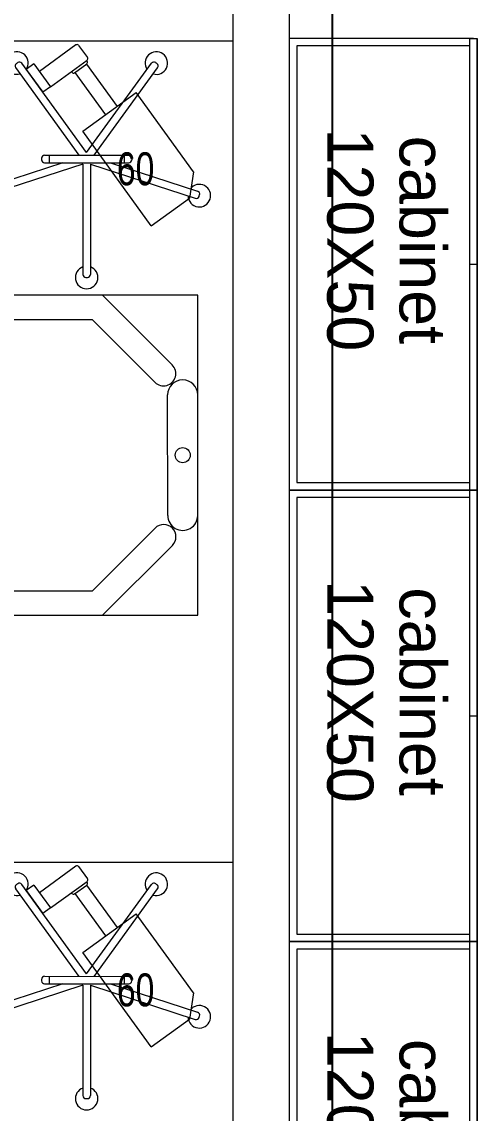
# Model space of a CAD drawing. Header units: metres. Extents: x -18745 to 220762, y -1579758 to -1356048.
# Drawn here: x 129137 to 130348, y -1402078 to -1399179 of the extents above; entities that cross this region are included whole.
import ezdxf

# ---------------------------------------------------------------- set-up
doc = ezdxf.new("R2010")
doc.units = ezdxf.units.M
doc.layers.get('0').update_dxf_attribs({"lineweight": 0})
doc.layers.add('A-100 - Copy$0$axes', color=8, linetype='Continuous')
for name, color, linetype, lineweight in [('A-100 - Copy$0$Medical Equipment and Furniture', 8, 'Continuous', 0), ('A-100 - Copy$0$Medical Equipment and Furniture1', 8, 'Continuous', 5), ('A-100 - Copy$0$Walls', 8, 'Continuous', 0)]:
    doc.layers.add(name, color=color, linetype=linetype, lineweight=lineweight)
doc.styles.add('A-100 - Copy$0$Arial_13', font='arial.ttf', dxfattribs={"height": 122.941617})
doc.styles.add('A-100 - Copy$0$X3G_ENTITY_257CFD', font='swisscl.ttf', dxfattribs={"height": 200})

# ---------------------------------------------------------------- blocks, each defined once
blk = doc.blocks.new('*X134')
for p, q in [((5, 3), (5, 3)), ((5, 3), (5, 3)), ((5, 3), (5, 3)), ((5, 3), (5, 3)), ((5, 3), (5, 3)), ((5, 3), (5, 3)), ((5, 3), (5, 3)), ((5, 3), (5, 3)), ((5, 3), (5, 3)), ((5, 3), (5, 3)), ((5, 3), (5, 3)), ((5, 3), (5, 3)), ((5, 3), (5, 3)), ((5, 3), (5, 3)), ((5, 3), (5, 3)), ((5, 3), (5, 3)), ((5, 3), (5, 3)), ((5, 3), (5, 3)), ((5, 3), (5, 3)), ((5, 3), (5, 3)), ((5, 3), (5, 3)), ((5, 3), (5, 3)), ((5, 3), (5, 3)), ((5, 3), (5, 3)), ((5, 3), (5, 3)), ((5, 3), (5, 3)), ((5, 3), (5, 3)), ((5, 3), (5, 3)), ((5, 3), (5, 3)), ((5, 3), (5, 3)), ((5, 3), (5, 3)), ((5, 3), (5, 3)), ((5, 3), (5, 3)), ((5, 3), (5, 3)), ((5, 3), (5, 3)), ((5, 3), (5, 3)), ((5, 3), (5, 3)), ((5, 3), (5, 3)), ((5, 3), (5, 3)), ((5, 3), (5, 3)), ((5, 3), (5, 3)), ((5, 3), (5, 3)), ((5, 3), (5, 3)), ((5, 3), (5, 3)), ((5, 3), (5, 3)), ((5, 3), (5, 3)), ((5, 3), (5, 3)), ((5, 3), (5, 3)), ((5, 3), (5, 3)), ((5, 3), (5, 3)), ((5, 3), (5, 3)), ((5, 3), (5, 3)), ((5, 3), (5, 3)), ((5, 3), (5, 3)), ((5, 3), (5, 3)), ((5, 3), (5, 3)), ((5, 3), (5, 3)), ((5, 3), (5, 3)), ((5, 3), (5, 3)), ((5, 3), (5, 3)), ((5, 3), (5, 3)), ((5, 3), (5, 3)), ((5, 3), (5, 3)), ((5, 3), (5, 3)), ((5, 3), (5, 3)), ((5, 3), (5, 3)), ((6, 3), (5, 3)), ((5, 3), (5, 3)), ((6, 3), (5, 3)), ((5, 3), (5, 3)), ((6, 3), (5, 3)), ((5, 3), (5, 3)), ((6, 3), (5, 3)), ((5, 3), (5, 3)), ((5, 3), (5, 3)), ((5, 3), (5, 3)), ((5, 3), (5, 3)), ((5, 3), (5, 3)), ((5, 3), (5, 3)), ((5, 3), (5, 3)), ((5, 3), (5, 3)), ((5, 3), (5, 3)), ((5, 3), (5, 3)), ((5, 3), (5, 3)), ((5, 3), (5, 3)), ((5, 3), (5, 3)), ((5, 3), (5, 3)), ((5, 3), (5, 3)), ((5, 3), (5, 3)), ((5, 3), (5, 3)), ((5, 3), (5, 3)), ((5, 3), (5, 3)), ((5, 3), (5, 3)), ((5, 3), (5, 3)), ((5, 3), (5, 3)), ((5, 3), (5, 3)), ((6, 3), (6, 3)), ((6, 3), (6, 3)), ((6, 3), (6, 3)), ((6, 3), (6, 3)), ((6, 3), (6, 3)), ((6, 3), (6, 3)), ((6, 3), (6, 3)), ((6, 3), (6, 3)), ((6, 3), (6, 3)), ((6, 3), (6, 3)), ((6, 3), (6, 3)), ((6, 3), (6, 3)), ((6, 3), (6, 3)), ((6, 3), (6, 3)), ((6, 3), (6, 3)), ((6, 3), (6, 3)), ((6, 3), (6, 3)), ((6, 3), (6, 3)), ((6, 3), (6, 3)), ((6, 3), (6, 3)), ((6, 3), (6, 3)), ((6, 3), (6, 3)), ((6, 3), (6, 3)), ((6, 3), (6, 3)), ((6, 3), (6, 3)), ((6, 3), (6, 3)), ((6, 3), (6, 3)), ((6, 3), (6, 3)), ((6, 3), (6, 3)), ((6, 3), (6, 3)), ((6, 3), (6, 3)), ((6, 3), (6, 3)), ((6, 3), (6, 3)), ((6, 3), (6, 3)), ((6, 3), (6, 3)), ((6, 3), (6, 3)), ((6, 3), (6, 3)), ((6, 3), (6, 3)), ((6, 3), (6, 3)), ((6, 3), (6, 3)), ((6, 3), (6, 3)), ((6, 3), (6, 3)), ((6, 3), (6, 3)), ((6, 3), (6, 3)), ((6, 3), (6, 3)), ((6, 3), (6, 3)), ((6, 3), (6, 3)), ((6, 3), (6, 3)), ((6, 3), (6, 3)), ((6, 3), (6, 3)), ((6, 3), (6, 3)), ((6, 3), (6, 3)), ((6, 3), (6, 3)), ((6, 3), (6, 3)), ((6, 3), (6, 3)), ((6, 3), (6, 3)), ((6, 3), (6, 3)), ((6, 3), (6, 3)), ((6, 3), (6, 3)), ((6, 3), (6, 3)), ((6, 3), (6, 3)), ((6, 3), (6, 3)), ((6, 3), (6, 3)), ((6, 3), (6, 3)), ((6, 3), (6, 3)), ((6, 3), (6, 3)), ((6, 3), (6, 3)), ((6, 3), (6, 3)), ((6, 3), (6, 3)), ((6, 3), (6, 3)), ((6, 3), (6, 3)), ((6, 3), (6, 3)), ((6, 3), (6, 3)), ((6, 3), (6, 3)), ((6, 3), (6, 3)), ((6, 3), (6, 3)), ((6, 3), (6, 3)), ((6, 3), (6, 3)), ((6, 3), (6, 3)), ((6, 3), (6, 3)), ((6, 3), (6, 3)), ((6, 3), (6, 3)), ((6, 3), (6, 3)), ((6, 3), (6, 3)), ((6, 3), (6, 3)), ((6, 3), (6, 3)), ((6, 3), (6, 3)), ((6, 3), (6, 3)), ((6, 3), (6, 3)), ((6, 3), (6, 3)), ((6, 3), (6, 3)), ((6, 3), (6, 3)), ((6, 3), (6, 3)), ((6, 3), (6, 3)), ((6, 3), (6, 3)), ((6, 3), (6, 3)), ((6, 3), (6, 3)), ((6, 3), (6, 3)), ((6, 3), (6, 3)), ((6, 3), (6, 3)), ((6, 3), (6, 3)), ((6, 3), (6, 3)), ((6, 3), (6, 3)), ((6, 3), (6, 3)), ((6, 3), (6, 3)), ((6, 3), (6, 3)), ((6, 3), (6, 3)), ((6, 3), (6, 3)), ((6, 3), (6, 3)), ((6, 3), (6, 3)), ((6, 3), (6, 3)), ((6, 3), (6, 3)), ((6, 3), (6, 3)), ((6, 3), (6, 3)), ((6, 3), (6, 3)), ((6, 3), (6, 3)), ((6, 3), (6, 3)), ((6, 3), (6, 3)), ((6, 3), (6, 3)), ((6, 3), (6, 3)), ((6, 3), (6, 3)), ((6, 3), (6, 3)), ((6, 3), (6, 3)), ((6, 3), (6, 3)), ((6, 3), (6, 3)), ((6, 3), (6, 3)), ((6, 3), (6, 3)), ((6, 3), (6, 3)), ((6, 3), (6, 3)), ((6, 3), (6, 3)), ((6, 3), (6, 3)), ((6, 3), (6, 3)), ((6, 3), (6, 3)), ((6, 3), (6, 3)), ((6, 3), (6, 3)), ((6, 3), (6, 3)), ((6, 3), (6, 3)), ((6, 3), (6, 3)), ((6, 3), (6, 3)), ((6, 3), (6, 3)), ((6, 3), (6, 3)), ((6, 3), (6, 3)), ((6, 3), (6, 3)), ((6, 3), (6, 3)), ((6, 3), (6, 3)), ((6, 3), (6, 3)), ((6, 3), (6, 3)), ((6, 3), (6, 3)), ((6, 3), (6, 3)), ((6, 3), (6, 3)), ((6, 3), (6, 3)), ((6, 3), (6, 3)), ((6, 3), (6, 3)), ((6, 3), (6, 3)), ((6, 3), (6, 3)), ((6, 3), (6, 3)), ((6, 3), (6, 3)), ((6, 3), (6, 3)), ((6, 3), (6, 3)), ((6, 3), (6, 3)), ((6, 3), (6, 3)), ((6, 3), (6, 3)), ((6, 3), (6, 3)), ((6, 3), (6, 3)), ((6, 3), (6, 3)), ((6, 3), (6, 3)), ((6, 3), (6, 3)), ((6, 3), (6, 3)), ((6, 3), (6, 3)), ((6, 3), (6, 3)), ((6, 3), (6, 3)), ((6, 3), (6, 3)), ((6, 3), (6, 3)), ((6, 3), (6, 3)), ((6, 3), (6, 3)), ((6, 3), (6, 3)), ((6, 3), (6, 3)), ((6, 3), (6, 3)), ((6, 3), (6, 3)), ((6, 3), (6, 3)), ((6, 3), (6, 3)), ((6, 3), (6, 3)), ((6, 3), (6, 3)), ((6, 3), (6, 3)), ((6, 3), (6, 3)), ((6, 3), (6, 3)), ((6, 3), (6, 3)), ((6, 3), (6, 3)), ((6, 3), (6, 3)), ((6, 3), (6, 3)), ((6, 3), (6, 3)), ((6, 3), (6, 3)), ((6, 3), (6, 3)), ((6, 3), (6, 3)), ((6, 3), (6, 3)), ((6, 3), (6, 3)), ((6, 3), (6, 3)), ((6, 3), (6, 3)), ((6, 3), (6, 3)), ((6, 3), (6, 3)), ((6, 3), (6, 3)), ((6, 3), (6, 3)), ((6, 3), (6, 3)), ((6, 3), (6, 3)), ((6, 3), (5, 3)), ((6, 3), (5, 3)), ((6, 3), (5, 3)), ((6, 3), (5, 3)), ((6, 3), (5, 3)), ((6, 3), (6, 3)), ((6, 3), (6, 3)), ((6, 3), (6, 3)), ((6, 3), (6, 3)), ((6, 3), (6, 3)), ((6, 3), (6, 3)), ((6, 3), (6, 3)), ((6, 3), (6, 3)), ((6, 3), (6, 3)), ((6, 3), (6, 3)), ((6, 3), (6, 3)), ((6, 3), (6, 3)), ((6, 3), (6, 3)), ((6, 3), (6, 3)), ((6, 3), (6, 3)), ((6, 3), (6, 3)), ((6, 3), (6, 3)), ((6, 3), (6, 3)), ((6, 3), (6, 3)), ((6, 3), (6, 3)), ((6, 3), (6, 3)), ((6, 3), (6, 3)), ((6, 3), (6, 3)), ((6, 3), (6, 3)), ((6, 3), (6, 3)), ((6, 3), (6, 3)), ((6, 3), (6, 3)), ((6, 3), (6, 3)), ((6, 3), (6, 3)), ((6, 3), (6, 3)), ((6, 3), (6, 3)), ((6, 3), (6, 3)), ((6, 3), (6, 3)), ((6, 3), (6, 3)), ((6, 3), (6, 3)), ((6, 3), (6, 3)), ((6, 3), (6, 3)), ((6, 3), (6, 3)), ((6, 3), (6, 3)), ((6, 3), (6, 3)), ((6, 3), (6, 3)), ((6, 3), (6, 3)), ((6, 3), (6, 3)), ((6, 3), (6, 3)), ((6, 3), (6, 3)), ((6, 3), (6, 3)), ((6, 3), (6, 3)), ((6, 3), (6, 3)), ((6, 3), (6, 3)), ((6, 3), (6, 3)), ((6, 3), (6, 3)), ((6, 3), (6, 3)), ((6, 3), (6, 3)), ((6, 3), (6, 3)), ((6, 3), (6, 3)), ((6, 3), (6, 3)), ((6, 3), (6, 3)), ((6, 3), (6, 3)), ((6, 3), (6, 3)), ((6, 3), (6, 3)), ((6, 3), (6, 3)), ((6, 3), (6, 3)), ((6, 3), (6, 3)), ((6, 3), (6, 3)), ((6, 3), (6, 3)), ((6, 3), (6, 3)), ((6, 3), (6, 3)), ((6, 3), (6, 3)), ((6, 3), (6, 3)), ((6, 3), (6, 3)), ((6, 3), (6, 3)), ((6, 3), (6, 3)), ((6, 3), (6, 3)), ((6, 3), (6, 3)), ((6, 3), (6, 3)), ((6, 3), (6, 3)), ((6, 3), (6, 3)), ((6, 3), (6, 3)), ((6, 3), (6, 3)), ((6, 3), (6, 3)), ((6, 3), (6, 3)), ((6, 3), (6, 3)), ((6, 3), (6, 3)), ((6, 3), (6, 3)), ((6, 3), (6, 3)), ((6, 3), (6, 3)), ((6, 3), (6, 3)), ((6, 3), (6, 3)), ((6, 3), (6, 3)), ((6, 3), (6, 3)), ((6, 3), (6, 3)), ((6, 3), (6, 3)), ((6, 3), (6, 3)), ((6, 3), (6, 3)), ((6, 3), (6, 3)), ((6, 3), (6, 3)), ((6, 3), (6, 3)), ((6, 3), (6, 3)), ((6, 3), (6, 3)), ((6, 3), (6, 3)), ((6, 3), (6, 3)), ((6, 3), (6, 3)), ((6, 3), (6, 3)), ((6, 3), (6, 3)), ((6, 3), (6, 3)), ((6, 3), (6, 3)), ((6, 3), (6, 3)), ((6, 3), (6, 3)), ((6, 3), (6, 3)), ((6, 3), (6, 3)), ((6, 3), (6, 3)), ((6, 3), (6, 3)), ((6, 3), (6, 3)), ((6, 3), (6, 3)), ((6, 3), (6, 3)), ((6, 3), (6, 3)), ((6, 3), (6, 3)), ((6, 3), (6, 3)), ((6, 3), (6, 3)), ((6, 3), (6, 3)), ((6, 3), (6, 3)), ((6, 3), (6, 3)), ((6, 3), (6, 3)), ((6, 3), (6, 3)), ((6, 3), (6, 3)), ((6, 3), (6, 3)), ((6, 3), (6, 3)), ((6, 3), (6, 3)), ((6, 3), (6, 3)), ((6, 3), (6, 3)), ((6, 3), (6, 3)), ((6, 3), (6, 3)), ((6, 3), (6, 3)), ((6, 3), (6, 3)), ((6, 3), (6, 3)), ((6, 3), (6, 3)), ((6, 3), (6, 3)), ((6, 3), (6, 3)), ((6, 3), (6, 3)), ((6, 3), (6, 3)), ((6, 3), (6, 3)), ((6, 3), (6, 3)), ((6, 3), (6, 3)), ((6, 3), (6, 3)), ((6, 3), (6, 3)), ((6, 3), (6, 3)), ((6, 3), (6, 3)), ((6, 3), (6, 3)), ((6, 3), (6, 3)), ((6, 3), (6, 3)), ((6, 3), (6, 3)), ((6, 3), (6, 3)), ((6, 3), (6, 3)), ((6, 3), (6, 3)), ((6, 3), (6, 3)), ((6, 3), (6, 3)), ((6, 3), (6, 3)), ((6, 3), (6, 3)), ((6, 3), (6, 3)), ((6, 3), (6, 3)), ((6, 3), (6, 3)), ((6, 3), (6, 3)), ((6, 3), (6, 3)), ((6, 3), (6, 3)), ((6, 3), (6, 3)), ((6, 3), (6, 3)), ((6, 3), (6, 3)), ((6, 3), (6, 3)), ((6, 3), (6, 3)), ((6, 3), (6, 3)), ((6, 3), (6, 3)), ((6, 3), (6, 3)), ((6, 3), (6, 3)), ((6, 3), (6, 3)), ((6, 3), (6, 3)), ((6, 3), (6, 3)), ((6, 3), (6, 3)), ((6, 3), (6, 3)), ((6, 3), (6, 3)), ((6, 3), (6, 3)), ((6, 3), (6, 3)), ((6, 3), (6, 3)), ((6, 3), (6, 3)), ((6, 3), (6, 3)), ((6, 3), (6, 3)), ((6, 3), (6, 3)), ((6, 3), (6, 3)), ((6, 3), (6, 3)), ((6, 3), (6, 3)), ((6, 3), (6, 3)), ((6, 3), (6, 3)), ((6, 3), (6, 3)), ((6, 3), (6, 3)), ((6, 3), (6, 3)), ((6, 3), (6, 3)), ((6, 3), (6, 3)), ((6, 3), (6, 3)), ((6, 3), (6, 3)), ((6, 3), (6, 3)), ((6, 3), (6, 3)), ((6, 3), (6, 3)), ((6, 3), (6, 3)), ((6, 3), (6, 3)), ((6, 3), (6, 3)), ((6, 3), (6, 3)), ((6, 3), (6, 3)), ((6, 3), (6, 3)), ((6, 3), (6, 3)), ((6, 3), (6, 3)), ((6, 3), (6, 3)), ((6, 3), (6, 3)), ((6, 3), (6, 3)), ((6, 3), (6, 3)), ((6, 3), (6, 3)), ((6, 3), (6, 3)), ((6, 3), (6, 3)), ((6, 3), (6, 3)), ((6, 3), (6, 3)), ((6, 3), (6, 3)), ((6, 3), (6, 3)), ((6, 3), (6, 3)), ((6, 3), (6, 3)), ((6, 3), (6, 3)), ((6, 3), (6, 3)), ((6, 3), (6, 3)), ((6, 3), (6, 3)), ((6, 3), (6, 3)), ((6, 3), (6, 3)), ((6, 3), (6, 3)), ((6, 3), (6, 3)), ((6, 3), (6, 3)), ((6, 3), (6, 3)), ((6, 3), (6, 3)), ((6, 3), (6, 3)), ((6, 3), (6, 3)), ((6, 3), (6, 3)), ((6, 3), (6, 3)), ((6, 3), (6, 3)), ((6, 3), (6, 3)), ((6, 3), (6, 3)), ((6, 3), (6, 3)), ((6, 3), (6, 3)), ((6, 3), (6, 3)), ((6, 3), (6, 3)), ((6, 3), (6, 3)), ((6, 3), (6, 3)), ((6, 3), (6, 3)), ((6, 3), (6, 3)), ((6, 3), (6, 3)), ((6, 3), (6, 3)), ((6, 3), (6, 3)), ((6, 3), (6, 3)), ((6, 3), (6, 3)), ((6, 3), (6, 3)), ((6, 3), (6, 3)), ((6, 3), (6, 3)), ((6, 3), (6, 3)), ((6, 3), (6, 3)), ((6, 3), (6, 3)), ((6, 3), (6, 3)), ((6, 3), (6, 3)), ((6, 3), (6, 3)), ((6, 3), (6, 3)), ((6, 3), (6, 3)), ((6, 3), (6, 3)), ((6, 3), (6, 3)), ((6, 3), (6, 3)), ((6, 3), (6, 3)), ((6, 3), (6, 3)), ((6, 3), (6, 3)), ((6, 3), (6, 3)), ((6, 3), (6, 3)), ((6, 3), (6, 3)), ((6, 3), (6, 3)), ((6, 3), (6, 3)), ((6, 3), (6, 3)), ((6, 3), (6, 3)), ((6, 3), (6, 3)), ((6, 3), (6, 3)), ((6, 3), (6, 3)), ((6, 3), (6, 3)), ((6, 3), (6, 3)), ((6, 3), (6, 3)), ((6, 3), (6, 3)), ((6, 3), (6, 3)), ((6, 3), (6, 3)), ((6, 3), (6, 3)), ((6, 3), (6, 3)), ((6, 3), (6, 3)), ((6, 3), (6, 3)), ((6, 3), (6, 3)), ((6, 3), (6, 3)), ((6, 3), (6, 3)), ((6, 3), (6, 3)), ((6, 3), (6, 3)), ((6, 3), (6, 3)), ((6, 3), (6, 3)), ((6, 3), (6, 3)), ((6, 3), (6, 3)), ((6, 3), (6, 3)), ((6, 3), (6, 3)), ((6, 3), (6, 3)), ((6, 3), (6, 3)), ((6, 3), (6, 3)), ((6, 3), (6, 3)), ((6, 3), (6, 3)), ((6, 3), (6, 3)), ((6, 3), (6, 3)), ((6, 3), (6, 3)), ((6, 3), (6, 3)), ((6, 3), (6, 3)), ((6, 3), (6, 3)), ((6, 3), (6, 3)), ((6, 3), (6, 3)), ((6, 3), (6, 3)), ((6, 3), (6, 3)), ((6, 3), (6, 3))]:
    blk.add_line(p, q)
blk = doc.blocks.new('*X135')
for p, q in [((13, 1), (13, 1)), ((13, 1), (13, 1)), ((13, 1), (13, 1)), ((13, 1), (13, 1)), ((13, 1), (13, 1)), ((13, 1), (13, 1)), ((13, 1), (13, 1)), ((13, 1), (13, 1)), ((13, 1), (13, 1)), ((13, 1), (13, 1)), ((13, 1), (13, 1)), ((13, 1), (13, 1)), ((13, 1), (13, 1)), ((13, 1), (13, 1)), ((13, 1), (13, 1)), ((13, 1), (14, 1)), ((13, 1), (14, 1)), ((13, 1), (14, 1)), ((13, 1), (13, 1)), ((13, 1), (13, 1)), ((13, 1), (13, 1)), ((13, 1), (13, 1)), ((13, 1), (13, 1)), ((13, 1), (13, 1)), ((13, 1), (13, 1)), ((13, 1), (13, 1)), ((13, 1), (13, 1)), ((13, 1), (13, 1)), ((13, 1), (13, 1)), ((13, 1), (13, 1)), ((13, 1), (13, 1)), ((13, 1), (13, 1)), ((13, 1), (13, 1)), ((13, 1), (13, 1)), ((13, 1), (13, 1)), ((13, 1), (13, 1)), ((13, 1), (13, 1)), ((13, 1), (13, 1)), ((13, 1), (13, 1)), ((13, 1), (13, 1)), ((13, 1), (13, 1)), ((13, 1), (13, 1)), ((13, 1), (13, 1)), ((13, 1), (13, 1)), ((13, 1), (13, 1)), ((13, 1), (13, 1)), ((13, 1), (13, 1)), ((13, 1), (13, 1)), ((13, 1), (13, 1)), ((13, 1), (13, 1)), ((13, 1), (13, 1)), ((13, 1), (13, 1)), ((13, 1), (13, 1)), ((13, 1), (13, 1)), ((13, 1), (13, 1)), ((13, 1), (13, 1)), ((13, 1), (13, 1)), ((13, 1), (13, 1)), ((13, 1), (13, 1)), ((13, 1), (13, 1)), ((13, 1), (13, 1)), ((13, 1), (13, 1)), ((13, 1), (13, 1)), ((13, 1), (13, 1)), ((13, 1), (13, 1)), ((13, 1), (13, 1)), ((13, 1), (13, 1)), ((13, 1), (13, 1)), ((13, 1), (13, 1)), ((13, 1), (13, 1)), ((13, 1), (13, 1)), ((13, 1), (13, 1)), ((13, 1), (13, 1)), ((13, 1), (13, 1)), ((13, 1), (13, 1)), ((13, 1), (13, 1)), ((13, 1), (13, 1)), ((13, 1), (13, 1)), ((13, 1), (13, 1)), ((13, 1), (13, 1)), ((13, 1), (13, 1)), ((13, 1), (13, 1)), ((13, 1), (13, 1)), ((13, 1), (13, 1)), ((13, 1), (13, 1)), ((13, 1), (13, 1)), ((13, 1), (13, 1)), ((13, 1), (13, 1)), ((13, 1), (13, 1)), ((13, 1), (13, 1)), ((13, 1), (13, 1)), ((13, 1), (13, 1)), ((13, 1), (13, 1)), ((13, 1), (13, 1)), ((13, 1), (13, 1)), ((13, 1), (13, 1)), ((13, 1), (13, 1)), ((13, 1), (13, 1)), ((13, 1), (13, 1)), ((13, 1), (13, 1)), ((13, 1), (13, 1)), ((13, 1), (13, 1)), ((13, 1), (13, 1)), ((13, 1), (13, 1)), ((13, 1), (13, 1)), ((13, 1), (13, 1)), ((13, 1), (13, 1)), ((13, 1), (13, 1)), ((13, 1), (13, 1)), ((13, 1), (13, 1)), ((13, 1), (13, 1)), ((13, 1), (13, 1)), ((13, 1), (13, 1)), ((13, 1), (13, 1)), ((13, 1), (13, 1)), ((13, 1), (13, 1)), ((13, 1), (13, 1)), ((13, 1), (13, 1)), ((13, 1), (13, 1)), ((13, 1), (13, 1)), ((13, 1), (13, 1)), ((13, 1), (13, 1)), ((13, 1), (13, 1)), ((13, 1), (14, 1)), ((13, 0), (13, 0)), ((13, 0), (13, 0)), ((13, 0), (13, 0)), ((13, 0), (13, 0)), ((13, 0), (13, 0)), ((13, 0), (13, 0)), ((13, 0), (13, 0)), ((13, 0), (13, 0)), ((13, 0), (13, 0)), ((13, 0), (13, 0)), ((13, 0), (13, 0)), ((13, 0), (13, 0)), ((13, 0), (13, 0)), ((13, 0), (13, 0)), ((13, 0), (13, 0)), ((13, 0), (13, 0)), ((13, 0), (13, 0)), ((13, 0), (13, 0)), ((13, 0), (13, 0)), ((13, 0), (13, 0)), ((13, 0), (13, 0)), ((13, 0), (13, 0)), ((13, 0), (13, 0)), ((13, 0), (13, 0)), ((13, 0), (13, 0)), ((13, 0), (13, 0)), ((13, 0), (13, 0)), ((13, 0), (13, 0)), ((13, 0), (13, 0)), ((13, 0), (13, 0)), ((13, 0), (13, 0)), ((13, 0), (13, 0)), ((13, 0), (13, 0)), ((13, 0), (13, 0)), ((13, 0), (13, 0)), ((13, 0), (13, 0)), ((13, 0), (13, 0)), ((13, 0), (13, 0)), ((13, 0), (13, 0)), ((13, 0), (13, 0)), ((13, 0), (13, 0)), ((13, 0), (13, 0)), ((13, 0), (13, 0)), ((13, 0), (13, 0)), ((13, 0), (13, 0)), ((13, 0), (13, 0)), ((13, 0), (13, 0)), ((13, 0), (13, 0)), ((13, 0), (14, 0)), ((13, 0), (14, 0)), ((13, 0), (13, 0)), ((13, 0), (14, 0)), ((14, 1), (14, 1)), ((14, 1), (14, 1)), ((14, 1), (14, 1)), ((14, 1), (14, 1)), ((14, 1), (14, 1)), ((14, 1), (14, 1)), ((14, 1), (14, 1)), ((14, 1), (14, 1)), ((14, 1), (14, 1)), ((14, 1), (14, 1)), ((14, 1), (14, 1)), ((14, 1), (14, 1)), ((14, 1), (14, 1)), ((14, 1), (14, 1)), ((14, 1), (14, 1)), ((14, 1), (14, 1)), ((14, 1), (14, 1)), ((14, 1), (14, 1)), ((14, 1), (14, 1)), ((14, 1), (14, 1)), ((14, 1), (14, 1)), ((14, 1), (14, 1)), ((14, 1), (14, 1)), ((14, 1), (14, 1)), ((14, 1), (14, 1)), ((14, 1), (14, 1)), ((14, 1), (14, 1)), ((14, 1), (14, 1)), ((14, 1), (14, 1)), ((14, 1), (14, 1)), ((14, 1), (14, 1)), ((14, 1), (14, 1)), ((14, 1), (14, 1)), ((14, 1), (14, 1)), ((14, 1), (14, 1)), ((14, 1), (14, 1)), ((14, 1), (14, 1)), ((14, 1), (14, 1)), ((14, 1), (14, 1)), ((14, 1), (14, 1)), ((14, 1), (14, 1)), ((14, 1), (14, 1)), ((14, 1), (14, 1)), ((14, 1), (14, 1)), ((14, 1), (14, 1)), ((14, 1), (14, 1)), ((14, 1), (14, 1)), ((14, 1), (14, 1)), ((14, 1), (14, 1)), ((14, 1), (14, 1)), ((14, 1), (14, 1)), ((14, 1), (14, 1)), ((14, 1), (14, 1)), ((14, 1), (14, 1)), ((14, 1), (14, 1)), ((14, 1), (14, 1)), ((14, 1), (14, 1)), ((14, 1), (14, 1)), ((14, 1), (14, 1)), ((14, 1), (14, 1)), ((14, 1), (14, 1)), ((14, 1), (14, 1)), ((14, 1), (14, 1)), ((14, 1), (14, 1)), ((14, 1), (14, 1)), ((14, 1), (14, 1)), ((14, 1), (14, 1)), ((14, 1), (14, 1)), ((14, 1), (14, 1)), ((14, 1), (14, 1)), ((14, 1), (14, 1)), ((14, 1), (14, 1)), ((14, 1), (14, 1)), ((14, 1), (14, 1)), ((14, 1), (14, 1)), ((14, 1), (14, 1)), ((14, 1), (14, 1)), ((14, 1), (14, 1)), ((14, 1), (14, 1)), ((14, 1), (14, 1)), ((14, 1), (14, 1)), ((14, 1), (14, 1)), ((14, 1), (14, 1)), ((14, 1), (14, 1)), ((14, 1), (14, 1)), ((14, 1), (14, 1)), ((14, 1), (14, 1)), ((14, 1), (14, 1)), ((14, 1), (14, 1)), ((14, 1), (14, 1)), ((14, 1), (14, 1)), ((14, 1), (14, 1)), ((14, 1), (14, 1)), ((14, 1), (14, 1)), ((14, 0), (14, 0)), ((14, 0), (14, 0)), ((14, 0), (14, 0)), ((14, 0), (14, 0)), ((14, 0), (14, 0)), ((14, 0), (14, 0)), ((14, 0), (14, 0)), ((14, 0), (14, 0)), ((14, 0), (14, 0)), ((14, 0), (14, 0)), ((14, 0), (14, 0)), ((14, 0), (14, 0)), ((14, 0), (14, 0)), ((14, 0), (14, 0)), ((14, 0), (14, 0)), ((14, 0), (14, 0)), ((14, 0), (14, 0)), ((14, 0), (14, 0)), ((14, 0), (14, 0)), ((14, 0), (14, 0)), ((14, 0), (14, 0)), ((14, 0), (14, 0)), ((14, 0), (14, 0)), ((14, 0), (14, 0)), ((14, 0), (14, 0)), ((14, 0), (14, 0)), ((14, 0), (14, 0)), ((14, 0), (14, 0)), ((14, 0), (14, 0)), ((14, 0), (14, 0)), ((14, 0), (14, 0)), ((14, 0), (14, 0)), ((14, 0), (14, 0)), ((14, 0), (14, 0)), ((14, 0), (14, 0)), ((14, 0), (14, 0)), ((14, 0), (14, 0)), ((14, 0), (14, 0)), ((14, 0), (14, 0)), ((14, 0), (14, 0)), ((14, 0), (14, 0)), ((14, 0), (14, 0)), ((14, 0), (14, 0)), ((14, 0), (14, 0)), ((14, 0), (14, 0)), ((14, 0), (14, 0)), ((14, 0), (14, 0)), ((14, 0), (14, 0)), ((13, 0), (13, 0)), ((13, 0), (14, 0)), ((13, 0), (13, 0)), ((13, 0), (14, 0)), ((13, 0), (13, 0)), ((13, 0), (14, 0)), ((13, 0), (13, 0)), ((13, 0), (13, 0)), ((13, 0), (13, 0)), ((13, 0), (13, 0)), ((13, 0), (14, 0)), ((13, 0), (13, 0)), ((13, 0), (14, 0)), ((13, 0), (13, 0)), ((13, 0), (14, 0)), ((13, 0), (13, 0)), ((13, 0), (14, 0)), ((13, 0), (13, 0)), ((13, 0), (14, 0)), ((13, 0), (13, 0)), ((13, 0), (14, 0)), ((13, 0), (13, 0)), ((13, 0), (14, 0)), ((13, 0), (13, 0)), ((13, 0), (13, 0)), ((13, 0), (13, 0)), ((13, 0), (14, 0)), ((13, 0), (13, 0)), ((13, 0), (14, 0)), ((13, 0), (13, 0)), ((13, 0), (14, 0)), ((13, 0), (13, 0)), ((13, 0), (14, 0)), ((13, 0), (13, 0)), ((13, 0), (13, 0)), ((13, 0), (13, 0)), ((13, 0), (13, 0)), ((13, 0), (13, 0)), ((13, 0), (13, 0)), ((13, 0), (13, 0)), ((13, 0), (13, 0)), ((13, 0), (13, 0)), ((13, 0), (13, 0)), ((13, 0), (13, 0)), ((13, 0), (13, 0)), ((13, 0), (13, 0)), ((13, 0), (13, 0)), ((13, 0), (13, 0)), ((13, 0), (13, 0)), ((13, 0), (13, 0)), ((13, 0), (13, 0)), ((13, 0), (13, 0)), ((13, 0), (13, 0)), ((13, 0), (13, 0)), ((13, 0), (13, 0)), ((13, 0), (13, 0)), ((13, 0), (13, 0)), ((13, 0), (13, 0)), ((13, 0), (13, 0)), ((13, 0), (13, 0)), ((13, 0), (13, 0)), ((13, 0), (13, 0)), ((13, 0), (13, 0)), ((13, 0), (13, 0)), ((13, -1), (13, -1)), ((13, -1), (13, -1)), ((13, -1), (13, -1)), ((13, -1), (13, -1)), ((13, -1), (13, -1)), ((13, -1), (14, -1)), ((13, -1), (13, -1)), ((14, 0), (14, 0)), ((14, 0), (14, 0)), ((14, 0), (14, 0)), ((14, 0), (14, 0)), ((14, 0), (14, 0)), ((14, 0), (14, 0)), ((14, 0), (14, 0)), ((14, 0), (14, 0)), ((14, 0), (14, 0)), ((14, 0), (14, 0)), ((14, 0), (14, 0)), ((14, 0), (14, 0)), ((14, 0), (14, 0)), ((14, 0), (14, 0)), ((14, 0), (14, 0)), ((13, 0), (14, 0)), ((14, 0), (14, 0)), ((14, 0), (14, 0)), ((14, 0), (14, 0)), ((14, 0), (14, 0)), ((14, 0), (14, 0)), ((14, 0), (14, 0)), ((14, 0), (14, 0)), ((14, 0), (14, 0)), ((14, 0), (14, 0)), ((14, 0), (14, 0)), ((14, 0), (14, 0)), ((14, 0), (14, 0)), ((14, 0), (14, 0)), ((14, 0), (14, 0)), ((14, 0), (14, 0)), ((14, 0), (14, 0)), ((14, 0), (14, 0)), ((14, 0), (14, 0)), ((14, 0), (14, 0)), ((14, 0), (14, 0)), ((14, 0), (14, 0)), ((14, 0), (14, 0)), ((14, 0), (14, 0)), ((14, 0), (14, 0)), ((14, 0), (14, 0)), ((14, 0), (14, 0)), ((14, 0), (14, 0)), ((14, 0), (14, 0)), ((14, 0), (14, 0)), ((14, 0), (14, 0)), ((14, 0), (14, 0)), ((14, 0), (14, 0)), ((14, 0), (14, 0)), ((14, 0), (14, 0)), ((14, -1), (14, -1)), ((14, -1), (14, -1)), ((14, -1), (14, -1)), ((14, -1), (14, -1)), ((14, -1), (14, -1))]:
    blk.add_line(p, q)
blk = doc.blocks.new('A-100 - Copy$0$HF16786E-P')
at = {"layer": 'A-100 - Copy$0$Medical Equipment and Furniture1'}
for p, q in [((0, 0.425), (-2.14, 0.425)), ((-0.2531, 0.425), (-0.0678, 0.2397)), ((0, -0.425), (0, 0.425)), ((-0.28, 0.36), (-1.86, 0.36)), ((-0.28, 0.36), (-0.1137, 0.1937)), ((-0.08, -0.16), (-0.08, 0.16)), ((-0.1136, -0.1936), (-0.28, -0.36)), ((-0.0676, -0.2396), (-0.2531, -0.425)), ((-1.86, -0.36), (-0.28, -0.36)), ((-2.14, -0.425), (0, -0.425))]:
    blk.add_line(p, q, dxfattribs=at)
for points in [[(0, 0.425), (0, 0.425), (0, 0.425), (0, 0.425), (0, 0.425), (0, 0.425), (0, 0.425), (0, 0.425), (0, 0.425), (0, 0.425), (0, 0.425), (0, 0.425), (0, 0.425), (0, 0.425), (0, 0.425), (0, 0.425), (0, 0.425), (0, 0.425), (0, 0.425), (0, 0.425), (0, 0.425), (0, 0.425), (0, 0.425), (0, 0.425), (0, 0.425), (0, 0.425), (0, 0.425), (0, 0.425), (0, 0.425), (0, 0.425), (0, 0.425), (0, 0.425), (0, 0.425), (0, 0.425), (0, 0.425), (0, 0.425), (0, 0.425), (0, 0.425), (0, 0.425), (0, 0.425), (0, 0.425), (0, 0.425), (0, 0.425), (0, 0.425), (0, 0.425), (0, 0.425), (0, 0.425), (0, 0.425), (0, 0.425), (0, 0.425), (0, 0.425), (0, 0.425), (0, 0.425), (0, 0.425), (0, 0.425), (0, 0.425), (0, 0.425), (0, 0.425), (0, 0.425), (0, 0.425), (0, 0.425), (0, 0.425), (0, 0.425), (0, 0.425), (0, 0.425), (0, 0.425), (0, 0.425), (0, 0.425), (0, 0.425), (0, 0.425), (0, 0.425), (0, 0.425), (0, 0.425), (0, 0.425), (0, 0.425), (0, 0.425), (0, 0.425), (0, 0.425), (0, 0.425), (0, 0.425), (0, 0.425), (0, 0.425), (0, 0.425), (0, 0.425), (0, 0.425), (0, 0.425), (0, 0.425), (0, 0.425), (0, 0.425), (0, 0.425), (0, 0.425), (0, 0.425), (0, 0.425), (0, 0.425), (0, 0.425), (0, 0.425), (0, 0.425), (0, 0.425), (0, 0.425), (0, 0.425), (0, 0.425), (0, 0.425), (0, 0.425), (0, 0.425), (0, 0.425), (0, 0.425), (0, 0.425), (0, 0.425), (0, 0.425), (0, 0.425), (0, 0.425), (0, 0.425), (0, 0.425), (0, 0.425), (0, 0.425), (0, 0.425), (0, 0.425), (0, 0.425), (0, 0.425), (0, 0.425), (0, 0.425), (0, 0.425), (0, 0.425), (0, 0.425), (0, 0.425), (0, 0.425), (0, 0.425), (0, 0.425), (0, 0.425), (0, 0.425), (0, 0.425), (0, 0.425), (0, 0.425), (0, 0.425), (0, 0.425), (0, 0.425), (0, 0.425), (0, 0.425), (0, 0.425), (0, 0.425), (0, 0.425), (0, 0.425), (0, 0.425), (0, 0.425), (0, 0.425), (0, 0.425), (0, 0.425), (0, 0.425), (0, 0.425), (0, 0.425), (0, 0.425), (0, 0.425), (0, 0.425), (0, 0.425), (0, 0.425), (0, 0.425), (0, 0.425), (0, 0.425), (0, 0.425), (0, 0.425), (0, 0.425), (0, 0.425), (0, 0.425), (0, 0.425), (0, 0.425), (0, 0.425), (0, 0.425), (0, 0.425), (0, 0.425), (0, 0.425), (0, 0.425), (0, 0.425), (0, 0.425), (0, 0.425), (0, 0.425), (0, 0.425), (0, 0.425), (0, 0.425), (0, 0.425), (0, 0.425), (0, 0.425), (0, 0.425), (0, 0.425), (0, 0.425), (0, 0.425), (0, 0.425), (0, 0.425), (0, 0.425), (0, 0.425), (0, 0.425), (0, 0.425), (0, 0.425), (0, 0.425), (0, 0.425), (0, 0.425), (0, 0.425), (0, 0.425), (0, 0.425), (0, 0.425), (0, 0.425), (0, 0.425), (0, 0.425), (0, 0.425), (0, 0.425), (0, 0.425), (0, 0.425), (0, 0.425), (0, 0.425), (0, 0.425), (0, 0.425), (0, 0.425), (0, 0.425), (0, 0.425), (0, 0.425), (0, 0.425), (0, 0.425), (0, 0.425), (0, 0.425), (0, 0.425)], [(0, 0.425), (0, 0.425), (0, 0.425), (0, 0.425), (0, 0.425), (0, 0.425), (0, 0.425), (0, 0.425), (0, 0.425), (0, 0.425), (0, 0.425), (0, 0.425), (0, 0.425), (0, 0.425), (0, 0.425), (0, 0.425), (0, 0.425), (0, 0.425), (0, 0.425), (0, 0.425), (0, 0.425), (0, 0.425), (0, 0.425), (0, 0.425), (0, 0.425), (0, 0.425), (0, 0.425), (0, 0.425), (0, 0.425), (0, 0.425), (0, 0.425), (0, 0.425), (0, 0.425), (0, 0.425), (0, 0.425), (0, 0.425), (0, 0.425), (0, 0.425), (0, 0.425), (0, 0.425), (0, 0.425), (0, 0.425), (0, 0.425), (0, 0.425), (0, 0.425), (0, 0.425), (0, 0.425), (0, 0.425), (0, 0.425), (0, 0.425), (0, 0.425), (0, 0.425), (0, 0.425), (0, 0.425), (0, 0.425), (0, 0.425), (0, 0.425), (0, 0.425), (0, 0.425), (0, 0.425), (0, 0.425), (0, 0.425), (0, 0.425), (0, 0.425), (0, 0.425), (0, 0.425), (0, 0.425), (0, 0.425), (0, 0.425), (0, 0.425), (0, 0.425), (0, 0.425), (0, 0.425), (0, 0.425), (0, 0.425), (0, 0.425), (0, 0.425), (0, 0.425), (0, 0.425), (0, 0.425), (0, 0.425), (0, 0.425), (0, 0.425), (0, 0.425), (0, 0.425), (0, 0.425), (0, 0.425), (0, 0.425), (0, 0.425), (0, 0.425), (0, 0.425), (0, 0.425), (0, 0.425), (0, 0.425), (0, 0.425), (0, 0.425), (0, 0.425), (0, 0.425), (0, 0.425), (0, 0.425), (0, 0.425), (0, 0.425), (0, 0.425), (0, 0.425), (0, 0.425), (0, 0.425), (0, 0.425), (0, 0.425), (0, 0.425), (0, 0.425), (0, 0.425), (0, 0.425), (0, 0.425), (0, 0.425), (0, 0.425), (0, 0.425), (0, 0.425), (0, 0.425), (0, 0.425), (0, 0.425), (0, 0.425), (0, 0.425), (0, 0.425), (0, 0.425), (0, 0.425), (0, 0.425), (0, 0.425), (0, 0.425), (0, 0.425), (0, 0.425), (0, 0.425), (0, 0.425), (0, 0.425), (0, 0.425), (0, 0.425), (0, 0.425), (0, 0.425), (0, 0.425), (0, 0.425), (0, 0.425), (0, 0.425), (0, 0.425), (0, 0.425), (0, 0.425), (0, 0.425), (0, 0.425), (0, 0.425), (0, 0.425), (0, 0.425), (0, 0.425), (0, 0.425), (0, 0.425), (0, 0.425), (0, 0.425), (0, 0.425), (0, 0.425), (0, 0.425), (0, 0.425), (0, 0.425), (0, 0.425), (0, 0.425), (0, 0.425), (0, 0.425), (0, 0.425), (0, 0.425), (0, 0.425), (0, 0.425), (0, 0.425), (0, 0.425), (0, 0.425), (0, 0.425), (0, 0.425), (0, 0.425), (0, 0.425), (0, 0.425), (0, 0.425), (0, 0.425), (0, 0.425), (0, 0.425), (0, 0.425), (0, 0.425), (0, 0.425), (0, 0.425), (0, 0.425), (0, 0.425), (0, 0.425), (0, 0.425), (0, 0.425), (0, 0.425), (0, 0.425), (0, 0.425), (0, 0.425), (0, 0.425), (0, 0.425), (0, 0.425), (0, 0.425), (0, 0.425), (0, 0.425), (0, 0.425), (0, 0.425), (0, 0.425), (0, 0.425), (0, 0.425), (0, 0.425), (0, 0.425), (0, 0.425), (0, 0.425), (0, 0.425), (0, 0.425), (0, 0.425), (0, 0.425), (0, 0.425), (0, 0.425), (0, 0.425)], [(0, 0.425), (0, 0.425), (0, 0.425), (0, 0.425), (0, 0.425), (0, 0.425), (0, 0.425), (0, 0.425), (0, 0.425), (0, 0.425), (0, 0.425), (0, 0.425), (0, 0.425), (0, 0.425), (0, 0.425), (0, 0.425), (0, 0.425), (0, 0.425), (0, 0.425), (0, 0.425), (0, 0.425), (0, 0.425), (0, 0.425), (0, 0.425), (0, 0.425), (0, 0.425), (0, 0.425), (0, 0.425), (0, 0.425), (0, 0.425), (0, 0.425), (0, 0.425), (0, 0.425), (0, 0.425), (0, 0.425), (0, 0.425), (0, 0.425), (0, 0.425), (0, 0.425), (0, 0.425), (0, 0.425), (0, 0.425), (0, 0.425), (0, 0.425), (0, 0.425), (0, 0.425), (0, 0.425), (0, 0.425), (0, 0.425), (0, 0.425), (0, 0.425), (0, 0.425), (0, 0.425), (0, 0.425), (0, 0.425), (0, 0.425), (0, 0.425), (0, 0.425), (0, 0.425), (0, 0.425), (0, 0.425), (0, 0.425), (0, 0.425), (0, 0.425), (0, 0.425), (0, 0.425), (0, 0.425), (0, 0.425), (0, 0.425), (0, 0.425), (0, 0.425), (0, 0.425), (0, 0.425), (0, 0.425), (0, 0.425), (0, 0.425), (0, 0.425), (0, 0.425), (0, 0.425), (0, 0.425), (0, 0.425), (0, 0.425), (0, 0.425), (0, 0.425), (0, 0.425), (0, 0.425), (0, 0.425), (0, 0.425), (0, 0.425), (0, 0.425), (0, 0.425), (0, 0.425), (0, 0.425), (0, 0.425), (0, 0.425), (0, 0.425), (0, 0.425), (0, 0.425), (0, 0.425), (0, 0.425), (0, 0.425), (0, 0.425), (0, 0.425), (0, 0.425), (0, 0.425), (0, 0.425), (0, 0.425), (0, 0.425), (0, 0.425), (0, 0.425), (0, 0.425), (0, 0.425), (0, 0.425), (0, 0.425), (0, 0.425), (0, 0.425), (0, 0.425), (0, 0.425), (0, 0.425), (0, 0.425), (0, 0.425), (0, 0.425), (0, 0.425), (0, 0.425), (0, 0.425), (0, 0.425), (0, 0.425), (0, 0.425), (0, 0.425), (0, 0.425), (0, 0.425), (0, 0.425), (0, 0.425), (0, 0.425), (0, 0.425), (0, 0.425), (0, 0.425), (0, 0.425), (0, 0.425), (0, 0.425), (0, 0.425), (0, 0.425), (0, 0.425), (0, 0.425), (0, 0.425), (0, 0.425), (0, 0.425), (0, 0.425), (0, 0.425), (0, 0.425), (0, 0.425), (0, 0.425), (0, 0.425), (0, 0.425), (0, 0.425), (0, 0.425), (0, 0.425), (0, 0.425), (0, 0.425), (0, 0.425), (0, 0.425), (0, 0.425), (0, 0.425), (0, 0.425), (0, 0.425), (0, 0.425), (0, 0.425), (0, 0.425), (0, 0.425), (0, 0.425), (0, 0.425), (0, 0.425), (0, 0.425), (0, 0.425), (0, 0.425), (0, 0.425), (0, 0.425), (0, 0.425), (0, 0.425), (0, 0.425), (0, 0.425), (0, 0.425), (0, 0.425), (0, 0.425), (0, 0.425), (0, 0.425), (0, 0.425), (0, 0.425), (0, 0.425), (0, 0.425), (0, 0.425), (0, 0.425), (0, 0.425), (0, 0.425), (0, 0.425), (0, 0.425), (0, 0.425), (0, 0.425), (0, 0.425), (0, 0.425), (0, 0.425), (0, 0.425), (0, 0.425), (0, 0.425), (0, 0.425), (0, 0.425), (0, 0.425), (0, 0.425), (0, 0.425), (0, 0.425), (0, 0.425), (0, 0.425), (0, 0.425), (0, 0.425), (0, 0.425), (0, 0.425), (0, 0.425), (0, 0.425), (0, 0.425), (0, 0.425), (0, 0.425), (0, 0.425), (0, 0.425), (0, 0.425), (0, 0.425), (0, 0.425), (0, 0.425), (0, 0.425), (0, 0.425), (0, 0.425), (0, 0.425), (0, 0.425), (0, 0.425), (0, 0.425), (0, 0.425), (0, 0.425), (0, 0.425), (0, 0.425), (0, 0.425), (0, 0.425), (0, 0.425), (0, 0.425), (0, 0.425), (0, 0.425), (0, 0.425), (0, 0.425), (0, 0.425), (0, 0.425), (0, 0.425), (0, 0.425), (0, 0.425), (0, 0.425), (0, 0.425), (0, 0.425), (0, 0.425), (0, 0.425), (0, 0.425), (0, 0.425), (0, 0.425), (0, 0.425), (0, 0.425), (0, 0.425), (0, 0.425), (0, 0.425), (0, 0.425), (0, 0.425), (0, 0.425), (0, 0.425), (0, 0.425), (0, 0.425), (0, 0.425), (0, 0.425), (0, 0.425), (0, 0.425), (0, 0.425), (0, 0.425), (0, 0.425)]]:
    blk.add_lwpolyline(points, close=True, dxfattribs=at)
for points in [[(0, 0.425), (0, 0.425), (0, 0.425), (0, 0.425), (0, 0.425), (0, 0.425), (0, 0.425), (0, 0.425), (0, 0.425), (0, 0.425), (0, 0.425), (0, 0.425), (0, 0.425), (0, 0.425), (0, 0.425)], [(0, 0.425), (0, 0.425), (0, 0.425), (0, 0.425), (0, 0.425), (0, 0.425), (0, 0.425), (0, 0.425), (0, 0.425), (0, 0.425), (0, 0.425), (0, 0.425), (0, 0.425), (0, 0.425), (0, 0.425), (0, 0.425), (0, 0.425), (0, 0.425), (0, 0.425), (0, 0.425), (0, 0.425), (0, 0.425), (0, 0.425), (0, 0.425), (0, 0.425), (0, 0.425), (0, 0.425), (0, 0.425), (0, 0.425), (0, 0.425), (0, 0.425), (0, 0.425), (0, 0.425), (0, 0.425), (0, 0.425), (0, 0.425), (0, 0.425), (0, 0.425), (0, 0.425), (0, 0.425), (0, 0.425), (0, 0.425), (0, 0.425), (0, 0.425), (0, 0.425), (0, 0.425), (0, 0.425), (0, 0.425), (0, 0.425), (0, 0.425), (0, 0.425), (0, 0.425), (0, 0.425), (0, 0.425), (0, 0.425), (0, 0.425), (0, 0.425), (0, 0.425), (0, 0.425), (0, 0.425), (0, 0.425), (0, 0.425), (0, 0.425), (0, 0.425), (0, 0.425), (0, 0.425), (0, 0.425), (0, 0.425), (0, 0.425), (0, 0.425), (0, 0.425), (0, 0.425), (0, 0.425), (0, 0.425), (0, 0.425), (0, 0.425), (0, 0.425), (0, 0.425), (0, 0.425), (0, 0.425), (0, 0.425), (0, 0.425), (0, 0.425), (0, 0.425), (0, 0.425), (0, 0.425), (0, 0.425), (0, 0.425), (0, 0.425)], [(0, 0.425), (0, 0.425), (0, 0.425), (0, 0.425), (0, 0.425), (0, 0.425), (0, 0.425), (0, 0.425), (0, 0.425), (0, 0.425), (0, 0.425), (0, 0.425), (0, 0.425), (0, 0.425), (0, 0.425), (0, 0.425), (0, 0.425), (0, 0.425), (0, 0.425), (0, 0.425), (0, 0.425), (0, 0.425), (0, 0.425), (0, 0.425), (0, 0.425), (0, 0.425), (0, 0.425), (0, 0.425), (0, 0.425), (0, 0.425), (0, 0.425), (0, 0.425), (0, 0.425), (0, 0.425), (0, 0.425), (0, 0.425), (0, 0.425), (0, 0.425), (0, 0.425), (0, 0.425), (0, 0.425), (0, 0.425), (0, 0.425), (0, 0.425), (0, 0.425), (0, 0.425), (0, 0.425), (0, 0.425), (0, 0.425), (0, 0.425), (0, 0.425), (0, 0.425), (0, 0.425), (0, 0.425), (0, 0.425), (0, 0.425), (0, 0.425), (0, 0.425), (0, 0.425), (0, 0.425), (0, 0.425), (0, 0.425), (0, 0.425), (0, 0.425), (0, 0.425), (0, 0.425), (0, 0.425), (0, 0.425), (0, 0.425), (0, 0.425), (0, 0.425), (0, 0.425), (0, 0.425), (0, 0.425), (0, 0.425), (0, 0.425), (0, 0.425), (0, 0.425), (0, 0.425), (0, 0.425), (0, 0.425), (0, 0.425), (0, 0.425), (0, 0.425), (0, 0.425), (0, 0.425), (0, 0.425), (0, 0.425), (0, 0.425), (0, 0.425), (0, 0.425), (0, 0.425), (0, 0.425), (0, 0.425), (0, 0.425), (0, 0.425), (0, 0.425), (0, 0.425), (0, 0.425), (0, 0.425), (0, 0.425), (0, 0.425), (0, 0.425), (0, 0.425), (0, 0.425), (0, 0.425), (0, 0.425), (0, 0.425), (0, 0.425), (0, 0.425), (0, 0.425)], [(0, 0.425), (0, 0.425), (0, 0.425), (0, 0.425), (0, 0.425), (0, 0.425), (0, 0.425), (0, 0.425), (0, 0.425), (0, 0.425), (0, 0.425), (0, 0.425), (0, 0.425), (0, 0.425), (0, 0.425), (0, 0.425), (0, 0.425), (0, 0.425), (0, 0.425), (0, 0.425), (0, 0.425), (0, 0.425), (0, 0.425), (0, 0.425), (0, 0.425), (0, 0.425), (0, 0.425), (0, 0.425), (0, 0.425), (0, 0.425), (0, 0.425), (0, 0.425), (0, 0.425), (0, 0.425), (0, 0.425), (0, 0.425), (0, 0.425), (0, 0.425), (0, 0.425), (0, 0.425), (0, 0.425), (0, 0.425), (0, 0.425), (0, 0.425), (0, 0.425), (0, 0.425), (0, 0.425), (0, 0.425), (0, 0.425), (0, 0.425), (0, 0.425), (0, 0.425), (0, 0.425), (0, 0.425)], [(0, 0.425), (0, 0.425), (0, 0.425), (0, 0.425), (0, 0.425), (0, 0.425), (0, 0.425), (0, 0.425), (0, 0.425), (0, 0.425), (0, 0.425), (0, 0.425), (0, 0.425), (0, 0.425), (0, 0.425), (0, 0.425), (0, 0.425)], [(0, 0.425), (0, 0.425), (0, 0.425), (0, 0.425), (0, 0.425), (0, 0.425), (0, 0.425), (0, 0.425), (0, 0.425), (0, 0.425)], [(0, 0.425), (0, 0.425), (0, 0.425), (0, 0.425), (0, 0.425), (0, 0.425), (0, 0.425), (0, 0.425), (0, 0.425), (0, 0.425)], [(0, 0.425), (0, 0.425), (0, 0.425), (0, 0.425), (0, 0.425), (0, 0.425), (0, 0.425)], [(0, 0.425), (0, 0.425), (0, 0.425), (0, 0.425), (0, 0.425), (0, 0.425), (0, 0.425), (0, 0.425), (0, 0.425), (0, 0.425), (0, 0.425), (0, 0.425)], [(0, 0.425), (0, 0.425), (0, 0.425), (0, 0.425), (0, 0.425), (0, 0.425), (0, 0.425)], [(0, 0.425), (0, 0.425), (0, 0.425), (0, 0.425), (0, 0.425), (0, 0.425), (0, 0.425), (0, 0.425), (0, 0.425), (0, 0.425)], [(0, 0.425), (0, 0.425), (0, 0.425), (0, 0.425), (0, 0.425), (0, 0.425), (0, 0.425), (0, 0.425)], [(0, 0.425), (0, 0.425), (0, 0.425), (0, 0.425), (0, 0.425), (0, 0.425), (0, 0.425), (0, 0.425), (0, 0.425), (0, 0.425), (0, 0.425), (0, 0.425), (0, 0.425), (0, 0.425), (0, 0.425), (0, 0.425), (0, 0.425), (0, 0.425)], [(0, 0.425), (0, 0.425), (0, 0.425), (0, 0.425), (0, 0.425), (0, 0.425), (0, 0.425), (0, 0.425), (0, 0.425), (0, 0.425)], [(0, 0.425), (0, 0.425), (0, 0.425), (0, 0.425), (0, 0.425), (0, 0.425), (0, 0.425), (0, 0.425), (0, 0.425)]]:
    blk.add_lwpolyline(points, dxfattribs=at)
blk.add_circle((-0.04, 0), 0.02, dxfattribs=at)
for centre, radius, start, end in [((-0.0908, 0.2167), 0.0325, 225, 45), ((-0.04, 0.16), 0.04, 0, 180), ((-0.04, -0.16), 0.04, 180, 0), ((-0.0906, -0.2166), 0.0325, 315, 135)]:
    blk.add_arc(centre, radius, start, end, dxfattribs=at)
for name, xscale, yscale, zscale in [('*X134', 8.593299999999998e-11, 8.593299999999998e-11, 8.593299999999998e-11), ('*X135', 5.4996e-11, 5.4996e-11, 5.4996e-11)]:
    blk.add_blockref(name, (0, 0.425), dxfattribs=dict(at, xscale=xscale, yscale=yscale, zscale=zscale))
blk = doc.blocks.new('A-100 - Copy$0$HF12177-P')
for p, q in [((0, 0), (-0.1724, 0.2372)), ((0, 0), (0.1724, 0.2372)), ((-0.0196, -0.007), (-0.1885, 0.2255)), ((0.0196, -0.007), (0.1885, 0.2255)), ((-0.0631, -0.027), (-0.2951, -0.1024)), ((-0.12, -0.015), (-0.12, -0.019)), ((-0.112, -0.007), (0.112, -0.007)), ((-0.112, -0.027), (0.112, -0.027)), ((-0.1, -0.007), (-0.1, -0.027)), ((0.0631, -0.027), (0.2951, -0.1024)), ((0.1, -0.007), (0.1, -0.027)), ((0.12, -0.015), (0.12, -0.019)), ((-0.01, -0.0308), (-0.2889, -0.1214)), ((-0.01, -0.0308), (-0.01, -0.324)), ((0.01, -0.0308), (0.01, -0.324)), ((0.01, -0.0308), (0.2889, -0.1214))]:
    blk.add_line(p, q)
for centre, radius, start, end in [((-0.1852, 0.2378), 0.03, 325.4712, 286.5288), ((0.1852, 0.2378), 0.03, 253.4712, 214.5288), ((-0.1821, 0.2302), 0.008, 126.3733, 216), ((0, -0.017), 0.315, 125.6267, 126.3733), ((-0.1788, 0.2325), 0.008, 36, 125.6267), ((0.1788, 0.2325), 0.008, 54.3733, 144), ((0, -0.017), 0.315, 53.6267, 54.3733), ((0.1821, 0.2302), 0.008, 324, 53.6267), ((-0.112, -0.015), 0.008, 90, 180), ((-0.112, -0.019), 0.008, 180, 270), ((0.112, -0.015), 0.008, 0, 90), ((0.112, -0.019), 0.008, 270, 0), ((-0.2996, -0.1144), 0.03, 37.4712, 358.5288), ((0.2996, -0.1144), 0.03, 181.4712, 142.5288), ((-0.2926, -0.11), 0.008, 108, 197.6267), ((0, -0.017), 0.315, 197.6267, 198.3733), ((0.2926, -0.11), 0.008, 342.3733, 72), ((0, -0.017), 0.315, 341.6267, 342.3733), ((-0.2914, -0.1138), 0.008, 198.3733, 288), ((0.2914, -0.1138), 0.008, 252, 341.6267), ((0, -0.332), 0.03, 109.4712, 70.5288), ((-0.002, -0.324), 0.008, 180, 269.6267), ((0, -0.017), 0.315, 269.6267, 270.3733), ((0.002, -0.324), 0.008, 270.3733, 0)]:
    blk.add_arc(centre, radius, start, end)
blk = doc.blocks.new('A-100 - Copy$0$MONITOR ARM PLAN')
for p, q in [((0.025, -0.49375, 0), (0.025, -0.18375, 0)), ((0.025, -0.18375, 0), (0.2, -0.18375, 0)), ((0.2, -0.44375, 0), (0.2, -0.18375, 0)), ((0.2, -0.44375, 0), (0.15, -0.49375, 0)), ((0.025, -0.49375, 0), (0.15, -0.49375, 0))]:
    blk.add_line(p, q)
at = {"layer": 'A-100 - Copy$0$Medical Equipment and Furniture1'}
for p, q in [((0.025, 0.0375), (0, 0.0375)), ((0, 0.0375), (0, -0.0375)), ((0.025, 0.0375), (0.025, -0.0375)), ((0.145, 0.0125), (0.025, 0.0125)), ((0.15, 0.0075), (0.15, -0.0325)), ((0.025, -0.0375), (0, -0.0375)), ((0.025, -0.0375), (0.145, -0.0375)), ((0.09375, -0.0375), (0.09375, -0.04)), ((0.09875, -0.045), (0.13875, -0.045)), ((0.1, -0.045), (0.1, -0.18375)), ((0.1375, -0.045), (0.1375, -0.18375)), ((0.14375, -0.0375), (0.14375, -0.04))]:
    blk.add_line(p, q, dxfattribs=at)
for centre, start, end in [((0.145, 0.0075, 0), 0, 90), ((0.09875, -0.04), 180, 270), ((0.13875, -0.04), 270, 360), ((0.145, -0.0325), 270, 0)]:
    blk.add_arc(centre, 0.005, start, end, dxfattribs=at)
blk = doc.blocks.new('A-100 - Copy')
at = {"layer": 'A-100 - Copy$0$Medical Equipment and Furniture'}
for p, q in [((130348.3, -1400422.7, 0), (130348.3, -1399222.7, 0)), ((127198.3, -1399229.5, 0), (129698.3, -1399229.5, 0)), ((130328.3, -1399822.7, 0), (130348.3, -1399822.7, 0)), ((130348.3, -1401622.7, 0), (130348.3, -1400422.7, 0)), ((130328.3, -1401022.7, 0), (130348.3, -1401022.7, 0)), ((127198.3, -1401411.4, 0), (129698.3, -1401411.4, 0)), ((130348.3, -1402822.7, 0), (130348.3, -1401622.7, 0))]:
    blk.add_line(p, q, dxfattribs=at)
at = {"layer": 'A-100 - Copy$0$Medical Equipment and Furniture', "elevation": 0}
for points in [[(130348.3, -1400422.7), (130328.3, -1400422.7), (130328.3, -1399222.7), (130348.3, -1399222.7)], [(130348.3, -1401622.7), (130328.3, -1401622.7), (130328.3, -1400422.7), (130348.3, -1400422.7)], [(130348.3, -1402822.7), (130328.3, -1402822.7), (130328.3, -1401622.7), (130348.3, -1401622.7)]]:
    blk.add_lwpolyline(points, close=True, dxfattribs=at)
at = {"layer": 'A-100 - Copy$0$Walls'}
for p, q in [((129698.3, -1397352.7, 0), (129698.3, -1404022.7, 0)), ((129848.3, -1397352.7, 0), (129848.3, -1404022.7, 0))]:
    blk.add_line(p, q, dxfattribs=at)
at = {"layer": 'A-100 - Copy$0$Medical Equipment and Furniture', "xscale": 1000, "yscale": 1000, "zscale": 1000}
for name, p, rotation in [('A-100 - Copy$0$MONITOR ARM PLAN', (129171.4, -1399335.5, 2.4), 35.98503167527946), ('A-100 - Copy$0$HF16786E-P', (129605.2, -1400330.1, 2.4), 0.01499365941642081), ('A-100 - Copy$0$MONITOR ARM PLAN', (129171.4, -1401517.4, 2.4), 35.98503167527946)]:
    blk.add_blockref(name, p, dxfattribs=dict(at, rotation=rotation))
at = {"layer": 'A-100 - Copy$0$Medical Equipment and Furniture', "extrusion": (1.39405e-12, -1.92689e-13, -1), "xscale": -1000, "yscale": 1000, "zscale": -1000, "rotation": 0.01496832471714168}
for p in [(-129309.8, -1399526, -2.4), (-129309.8, -1401707.9, -2.4)]:
    blk.add_blockref('A-100 - Copy$0$HF12177-P', p, dxfattribs=at)
at = {"layer": 'A-100 - Copy$0$Medical Equipment and Furniture', "char_height": 122.942, "width": 859.967, "attachment_point": 2, "rotation": 270, "line_spacing_factor": 0.938532, "style": 'A-100 - Copy$0$Arial_13', "bg_fill": 3, "box_fill_scale": 1.25, "bg_fill_color": 7, "bg_fill_transparency": 0}
for insert in [(130264.7, -1399758.1, 0), (130264.7, -1400958.1, 0), (130264.7, -1402158.1, 0)]:
    blk.add_mtext('cabinet 120X50', dxfattribs=dict(at, insert=insert))
at = {"layer": 'A-100 - Copy$0$Medical Equipment and Furniture', "char_height": 87.47, "width": 82.543, "attachment_point": 2, "style": 'A-100 - Copy$0$X3G_ENTITY_257CFD'}
for insert in [(129440, -1399525.4, 2.4), (129440, -1401707.2, 2.4)]:
    blk.add_mtext('60', dxfattribs=dict(at, insert=insert))
at = {"layer": 'A-100 - Copy$0$axes'}
blk.add_line((129963.3, -1477297.4, 0), (129963.3, -1387547.7, 0), dxfattribs=at)
at = {"layer": 'A-100 - Copy$0$Medical Equipment and Furniture', "elevation": 0, "flags": 128}
for points in [[(130338.3, -1399222.7), (129848.3, -1399222.7), (129848.3, -1400422.7), (130338.3, -1400422.7)], [(130328.3, -1399242.7), (129868.3, -1399242.7), (129868.3, -1400402.7), (130328.3, -1400402.7)], [(130338.3, -1400422.7), (129848.3, -1400422.7), (129848.3, -1401622.7), (130338.3, -1401622.7)], [(130328.3, -1400442.7), (129868.3, -1400442.7), (129868.3, -1401602.7), (130328.3, -1401602.7)], [(130338.3, -1401622.7), (129848.3, -1401622.7), (129848.3, -1402822.7), (130338.3, -1402822.7)], [(130328.3, -1401642.7), (129868.3, -1401642.7), (129868.3, -1402802.7), (130328.3, -1402802.7)]]:
    blk.add_lwpolyline(points, dxfattribs=at)

msp = doc.modelspace()

# ---------------------------------------------------------------- block references
msp.add_blockref('A-100 - Copy', (0, 0))

doc.saveas('drawing.dxf')
